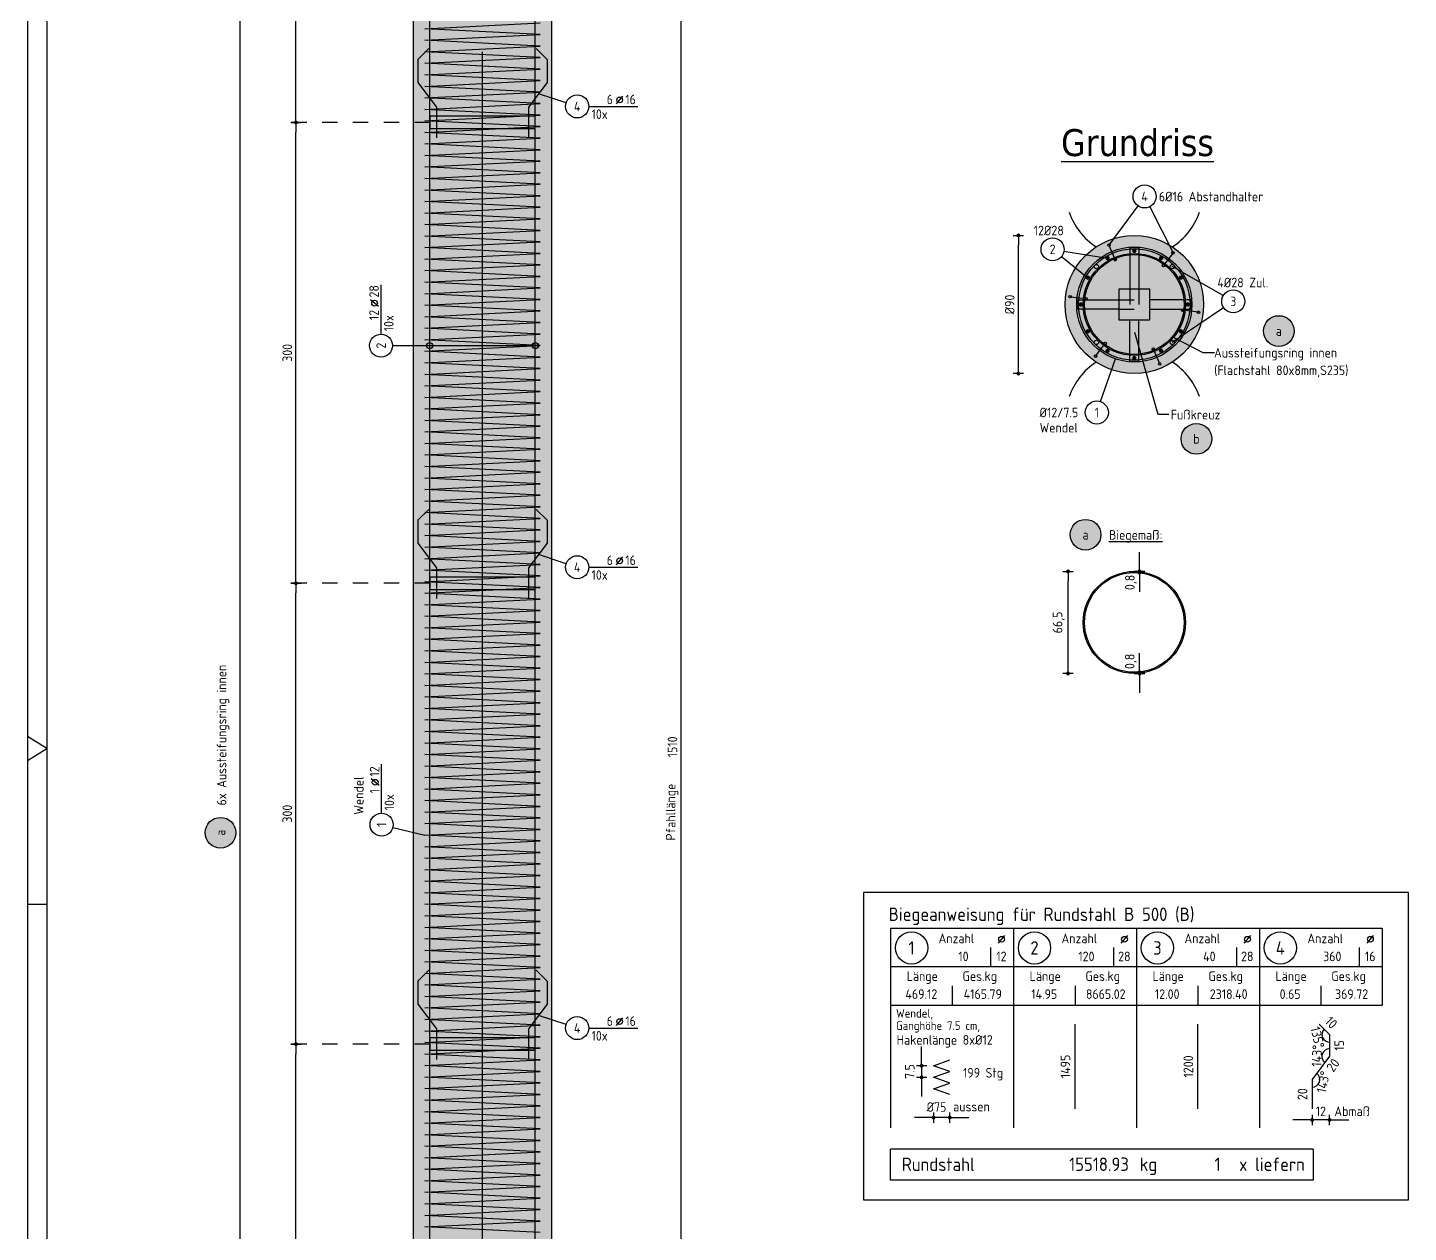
# Model space of a CAD drawing. Extents: x -21.8 to -1.8, y -3.4 to 17.6.
# Drawn here: x -21.82 to -12.84, y 3.97 to 11.82 of the extents above; entities that cross this region are included whole.
import ezdxf
from ezdxf.enums import TextEntityAlignment as Align

# ---------------------------------------------------------------- set-up
doc = ezdxf.new("R2010")
doc.units = 0
doc.header["$LTSCALE"] = 0.25
for name, pattern in [('AUSGEZOGEN', [1000.01, 1000, 0.01]), ('DASHDOT2', [0.5, 0.25, -0.125, 0, -0.125]), ('DOT', [0.175, 0.05, -0.125])]:
    doc.linetypes.add(name, pattern=pattern)
for name, color, linetype in [('1__LINE_ACI_7', 7, 'Continuous'), ('ACHSEN', 7, 'Continuous'), ('BET-SCHN', 6, 'Continuous'), ('BETON', 7, 'Continuous'), ('grau_hell', 7, 'Continuous'), ('grau_mittel', 7, 'Continuous'), ('HILFE', 7, 'Continuous'), ('MASSE', 7, 'Continuous'), ('POS', 7, 'Continuous'), ('RAHMEN', 7, 'Continuous'), ('RND', 7, 'Continuous'), ('RND_BILD', 7, 'Continuous'), ('STAHL', 7, 'Continuous'), ('TEXT', 7, 'Continuous')]:
    doc.layers.add(name, color=color, linetype=linetype)
doc.styles.add('helv', font='tahoma.ttf')
doc.styles.add('txt', font='isocp.shx')
doc.dimstyles.new('DOT_I', dxfattribs={"dimscale": 0.25, "dimtxt": 0.25, "dimasz": 0.25, "dimexe": 0.1, "dimexo": 0.3, "dimgap": 0.1, "dimtad": 1, "dimdec": 3, "dimzin": 3, "dimtxsty": 'txt', "dimblk": 'DOT', "dimblk1": 'DOT', "dimblk2": 'DOT', "dimsah": 1, "dimcen": 0.1, "dimse1": 1, "dimse2": 1, "dimazin": 0, "dimtfac": 1, "dimtdec": 4, "dimtix": 1, "dimtmove": 2, "dimatfit": 3, "dimfxl": 0, "dimtvp": 1, "dimtolj": 1, "dimtzin": 0, "dimarcsym": 0})

# ---------------------------------------------------------------- blocks, each defined once
blk = doc.blocks.new('DINA1')
at = {"layer": 'RAHMEN', "color": 5}
blk.add_line((2, 0.5), (83.6, 0.5), dxfattribs=at)
at = {"layer": 'RAHMEN', "color": 7, "linetype": 'Continuous'}
for p, q in [((42.05, 0.5), (41.74, 0)), ((42.36, 0), (42.05, 0.5))]:
    blk.add_line(p, q, dxfattribs=at)
at = {"layer": 'RAHMEN', "color": 7}
blk.add_line((46.1, 0), (46.1, 0.5), dxfattribs=at)
at = {"layer": 'RAHMEN'}
blk.add_line((0, 0), (84.1, 0), dxfattribs=at)
blk = doc.blocks.new('DOT')
at = {"layer": 'MASSE', "color": 7, "linetype": 'Continuous'}
for p, q in [((0, 0), (-1, 0)), ((0, 0.54), (0, -0.54))]:
    blk.add_line(p, q, dxfattribs=at)
at = {"layer": 'MASSE', "color": 7, "linetype": 'Continuous', "const_width": 0.2}
blk.add_lwpolyline([(-0.1, 0, 1), (0.1, 0, 1)], format="xyb", close=True, dxfattribs=at)
blk = doc.blocks.new('*D20')
at = {"layer": 'Defpoints', "color": 0, "linetype": 'AUSGEZOGEN', "transparency": 16777216}
for p in [(-17.5685, 14.6854), (-17.5685, 14.6854), (-17.5685, -0.4146)]:
    blk.add_point(p, dxfattribs=at)
at = {"layer": 'MASSE', "color": 0, "linetype": 'AUSGEZOGEN', "lineweight": -2, "transparency": 16777216}
blk.add_line((-17.5685, -0.3521), (-17.5685, 14.6229), dxfattribs=at)
at = {"layer": 'MASSE', "color": 0, "linetype": 'AUSGEZOGEN', "lineweight": -2, "transparency": 16777216, "xscale": 0.0625, "yscale": 0.0625, "zscale": 0.0625}
for p, rotation in [((-17.5685, 14.6854), 90), ((-17.5685, -0.4146), 270)]:
    blk.add_blockref('DOT', p, dxfattribs=dict(at, rotation=rotation))
at = {"layer": 'MASSE', "color": 0, "linetype": 'AUSGEZOGEN', "transparency": 16777216, "insert": (-17.6247, 7.1354), "char_height": 0.0625, "attachment_point": 5, "rotation": 90, "style": 'txt'}
blk.add_mtext('\\A1;1510', dxfattribs=at)
blk = doc.blocks.new('*D26')
at = {"layer": 'Defpoints', "color": 0, "linetype": 'AUSGEZOGEN', "transparency": 16777216}
for p in [(-20.0751, 5.2004), (-20.0751, 5.2004), (-20.0751, 2.2004)]:
    blk.add_point(p, dxfattribs=at)
at = {"layer": 'MASSE', "color": 0, "linetype": 'AUSGEZOGEN', "lineweight": -2, "transparency": 16777216}
blk.add_line((-20.0751, 2.2629), (-20.0751, 5.1379), dxfattribs=at)
at = {"layer": 'MASSE', "color": 0, "linetype": 'AUSGEZOGEN', "lineweight": -2, "transparency": 16777216, "xscale": 0.0625, "yscale": 0.0625, "zscale": 0.0625}
for p, rotation in [((-20.0751, 5.2004), 90), ((-20.0751, 2.2004), 270)]:
    blk.add_blockref('DOT', p, dxfattribs=dict(at, rotation=rotation))
at = {"layer": 'MASSE', "color": 0, "linetype": 'AUSGEZOGEN', "transparency": 16777216, "insert": (-20.1314, 3.7004), "char_height": 0.0625, "attachment_point": 5, "rotation": 90, "style": 'txt'}
blk.add_mtext('\\A1;300', dxfattribs=at)
blk = doc.blocks.new('*D27')
at = {"layer": 'Defpoints', "color": 0, "linetype": 'AUSGEZOGEN', "transparency": 16777216}
for p in [(-20.0751, 8.2004), (-20.0751, 8.2004), (-20.0751, 5.2004)]:
    blk.add_point(p, dxfattribs=at)
at = {"layer": 'MASSE', "color": 0, "linetype": 'AUSGEZOGEN', "lineweight": -2, "transparency": 16777216}
blk.add_line((-20.0751, 5.2629), (-20.0751, 8.1379), dxfattribs=at)
at = {"layer": 'MASSE', "color": 0, "linetype": 'AUSGEZOGEN', "lineweight": -2, "transparency": 16777216, "xscale": 0.0625, "yscale": 0.0625, "zscale": 0.0625}
for p, rotation in [((-20.0751, 8.2004), 90), ((-20.0751, 5.2004), 270)]:
    blk.add_blockref('DOT', p, dxfattribs=dict(at, rotation=rotation))
at = {"layer": 'MASSE', "color": 0, "linetype": 'AUSGEZOGEN', "transparency": 16777216, "insert": (-20.1314, 6.7004), "char_height": 0.0625, "attachment_point": 5, "rotation": 90, "style": 'txt'}
blk.add_mtext('\\A1;300', dxfattribs=at)
blk = doc.blocks.new('*D28')
at = {"layer": 'Defpoints', "color": 0, "linetype": 'AUSGEZOGEN', "transparency": 16777216}
for p in [(-20.0751, 11.2004), (-20.0751, 11.2004), (-20.0751, 8.2004)]:
    blk.add_point(p, dxfattribs=at)
at = {"layer": 'MASSE', "color": 0, "linetype": 'AUSGEZOGEN', "lineweight": -2, "transparency": 16777216}
blk.add_line((-20.0751, 8.2629), (-20.0751, 11.1379), dxfattribs=at)
at = {"layer": 'MASSE', "color": 0, "linetype": 'AUSGEZOGEN', "lineweight": -2, "transparency": 16777216, "xscale": 0.0625, "yscale": 0.0625, "zscale": 0.0625}
for p, rotation in [((-20.0751, 11.2004), 90), ((-20.0751, 8.2004), 270)]:
    blk.add_blockref('DOT', p, dxfattribs=dict(at, rotation=rotation))
at = {"layer": 'MASSE', "color": 0, "linetype": 'AUSGEZOGEN', "transparency": 16777216, "insert": (-20.1314, 9.7004), "char_height": 0.0625, "attachment_point": 5, "rotation": 90, "style": 'txt'}
blk.add_mtext('\\A1;300', dxfattribs=at)
blk = doc.blocks.new('*D29')
at = {"layer": 'Defpoints', "color": 0, "linetype": 'AUSGEZOGEN', "transparency": 16777216}
for p in [(-20.0751, 13.7004), (-20.0751, 13.7004), (-20.0751, 11.2004)]:
    blk.add_point(p, dxfattribs=at)
at = {"layer": 'MASSE', "color": 0, "linetype": 'AUSGEZOGEN', "lineweight": -2, "transparency": 16777216}
blk.add_line((-20.0751, 11.2629), (-20.0751, 13.6379), dxfattribs=at)
at = {"layer": 'MASSE', "color": 0, "linetype": 'AUSGEZOGEN', "lineweight": -2, "transparency": 16777216, "xscale": 0.0625, "yscale": 0.0625, "zscale": 0.0625}
for p, rotation in [((-20.0751, 13.7004), 90), ((-20.0751, 11.2004), 270)]:
    blk.add_blockref('DOT', p, dxfattribs=dict(at, rotation=rotation))
at = {"layer": 'MASSE', "color": 0, "linetype": 'AUSGEZOGEN', "transparency": 16777216, "insert": (-20.1314, 12.4504), "char_height": 0.0625, "attachment_point": 5, "rotation": 90, "style": 'txt'}
blk.add_mtext('\\A1;250', dxfattribs=at)
blk = doc.blocks.new('pos_ausz')
at = {"layer": 'grau_hell', "true_color": 0xfcfcfc}
blk.add_hatch(color=7, dxfattribs=at).paths.add_polyline_path([(-0.4, 0, 1), (0.4, 0, 1)])
at = {"layer": 'POS', "color": 1, "linetype": 'Continuous'}
blk.add_circle((0, 0), 0.4, dxfattribs=at)
at = {"layer": 'POS', "color": 7, "linetype": 'Continuous', "style": 'txt'}
blk.add_attdef('POSNAME', text='', height=0.25, dxfattribs=at).set_placement((0, 0), align=Align.MIDDLE)
blk.add_attdef('POSABM', (0.6, 0.05), '', height=0.25, dxfattribs=at)
blk = doc.blocks.new('*D33')
at = {"layer": 'Defpoints', "color": 0, "linetype": 'AUSGEZOGEN', "transparency": 16777216}
for p in [(-14.5852, 8.2777), (-14.5852, 8.2777), (-14.5852, 8.2697)]:
    blk.add_point(p, dxfattribs=at)
at = {"layer": 'MASSE', "color": 0, "linetype": 'AUSGEZOGEN', "lineweight": -2, "transparency": 16777216}
for p, q in [((-14.5852, 8.3402), (-14.5852, 8.4027)), ((-14.5852, 8.2697), (-14.5852, 8.2777)), ((-14.5852, 8.2072), (-14.5852, 8.1447))]:
    blk.add_line(p, q, dxfattribs=at)
at = {"layer": 'MASSE', "color": 0, "linetype": 'AUSGEZOGEN', "lineweight": -2, "transparency": 16777216, "xscale": 0.0625, "yscale": 0.0625, "zscale": 0.0625}
for p, rotation in [((-14.5852, 8.2777), 270), ((-14.5852, 8.2697), 90)]:
    blk.add_blockref('DOT', p, dxfattribs=dict(at, rotation=rotation))
at = {"layer": 'MASSE', "color": 0, "linetype": 'AUSGEZOGEN', "transparency": 16777216, "insert": (-14.6409, 8.2059), "char_height": 0.0625, "attachment_point": 5, "rotation": 90, "style": 'txt'}
blk.add_mtext('\\A1;0,8', dxfattribs=at)
blk = doc.blocks.new('*D34')
at = {"layer": 'Defpoints', "color": 0, "linetype": 'AUSGEZOGEN', "transparency": 16777216}
for p in [(-14.5852, 7.6207), (-14.5852, 7.6207), (-14.5852, 7.6127)]:
    blk.add_point(p, dxfattribs=at)
at = {"layer": 'MASSE', "color": 0, "linetype": 'AUSGEZOGEN', "lineweight": -2, "transparency": 16777216}
for p, q in [((-14.5852, 7.6832), (-14.5852, 7.7457)), ((-14.5852, 7.6127), (-14.5852, 7.6207)), ((-14.5852, 7.5502), (-14.5852, 7.4877))]:
    blk.add_line(p, q, dxfattribs=at)
at = {"layer": 'MASSE', "color": 0, "linetype": 'AUSGEZOGEN', "lineweight": -2, "transparency": 16777216, "xscale": 0.0625, "yscale": 0.0625, "zscale": 0.0625}
for p, rotation in [((-14.5852, 7.6207), 270), ((-14.5852, 7.6127), 90)]:
    blk.add_blockref('DOT', p, dxfattribs=dict(at, rotation=rotation))
at = {"layer": 'MASSE', "color": 0, "linetype": 'AUSGEZOGEN', "transparency": 16777216, "insert": (-14.6416, 7.6919), "char_height": 0.0625, "attachment_point": 5, "rotation": 90, "style": 'txt'}
blk.add_mtext('\\A1;0,8', dxfattribs=at)
blk = doc.blocks.new('*D35')
at = {"layer": 'Defpoints', "color": 0, "linetype": 'AUSGEZOGEN', "transparency": 16777216}
for p in [(-15.0505, 8.2777), (-15.0505, 8.2777), (-15.0505, 7.6127)]:
    blk.add_point(p, dxfattribs=at)
at = {"layer": 'MASSE', "color": 0, "linetype": 'AUSGEZOGEN', "lineweight": -2, "transparency": 16777216}
blk.add_line((-15.0505, 7.6752), (-15.0505, 8.2152), dxfattribs=at)
at = {"layer": 'MASSE', "color": 0, "linetype": 'AUSGEZOGEN', "lineweight": -2, "transparency": 16777216, "xscale": 0.0625, "yscale": 0.0625, "zscale": 0.0625}
for p, rotation in [((-15.0505, 8.2777), 90), ((-15.0505, 7.6127), 270)]:
    blk.add_blockref('DOT', p, dxfattribs=dict(at, rotation=rotation))
at = {"layer": 'MASSE', "color": 0, "linetype": 'AUSGEZOGEN', "transparency": 16777216, "insert": (-15.1114, 7.9452), "char_height": 0.0625, "attachment_point": 5, "rotation": 90, "style": 'txt'}
blk.add_mtext('\\A1;66,5', dxfattribs=at)
blk = doc.blocks.new('*D37')
at = {"layer": 'Defpoints', "color": 0, "linetype": 'AUSGEZOGEN', "transparency": 16777216}
for p in [(-15.3736, 10.4652), (-15.3736, 10.4652), (-15.3736, 9.5652)]:
    blk.add_point(p, dxfattribs=at)
at = {"layer": 'MASSE', "color": 0, "linetype": 'AUSGEZOGEN', "lineweight": -2, "transparency": 16777216}
blk.add_line((-15.3736, 9.6277), (-15.3736, 10.4027), dxfattribs=at)
at = {"layer": 'MASSE', "color": 0, "linetype": 'AUSGEZOGEN', "lineweight": -2, "transparency": 16777216, "xscale": 0.0625, "yscale": 0.0625, "zscale": 0.0625}
for p, rotation in [((-15.3736, 10.4652), 90), ((-15.3736, 9.5652), 270)]:
    blk.add_blockref('DOT', p, dxfattribs=dict(at, rotation=rotation))
at = {"layer": 'MASSE', "color": 0, "linetype": 'AUSGEZOGEN', "transparency": 16777216, "insert": (-15.4298, 10.0152), "char_height": 0.0625, "attachment_point": 5, "rotation": 90, "style": 'txt'}
blk.add_mtext('\\A1;%%C90', dxfattribs=at)
blk = doc.blocks.new('RND_HIN')
at = {"layer": 'RND', "color": 7, "linetype": 'Continuous'}
blk.add_circle((0, 0), 0.3, dxfattribs=at)
at = {"layer": 'RND', "color": 7, "linetype": 'Continuous', "style": 'txt'}
blk.add_attdef('POSI', text='', height=0.25, dxfattribs=at).set_placement((0, 0), align=Align.MIDDLE)
blk = doc.blocks.new('RND_LEI')
at = {"layer": 'RND', "color": 7, "linetype": 'Continuous'}
blk.add_line((1.022, 0.066), (1.19, 0.27), dxfattribs=at)
for centre, radius in [((0, 0), 0.3), ((1.106, 0.168), 0.075)]:
    blk.add_circle(centre, radius, dxfattribs=at)
at = {"layer": 'RND', "color": 7, "linetype": 'Continuous', "style": 'txt'}
blk.add_attdef('POSL', text='', height=0.25, dxfattribs=at).set_placement((0, 0), align=Align.MIDDLE)
blk.add_attdef('ANZ', text='', height=0.25, dxfattribs=at).set_placement((0.931, 0.057), align=Align.RIGHT)
for tag, p in [('DUM', (1.253, 0.057)), ('ABSTD', (1.674, 0.057)), ('POSTXT', (0.374, -0.327))]:
    blk.add_attdef(tag, p, '', height=0.25, dxfattribs=at)
blk = doc.blocks.new('*D45')
at = {"layer": 'Defpoints', "color": 0, "linetype": 'AUSGEZOGEN', "transparency": 16777216}
for p in [(-15.9252, 4.7219), (-15.9252, 4.7219), (-15.8202, 4.7219)]:
    blk.add_point(p, dxfattribs=at)
at = {"layer": 'MASSE', "color": 0, "linetype": 'AUSGEZOGEN', "lineweight": -2, "transparency": 16777216}
for p, q in [((-15.9877, 4.7219), (-16.0502, 4.7219)), ((-15.8202, 4.7219), (-15.9252, 4.7219)), ((-15.7577, 4.7219), (-15.6952, 4.7219))]:
    blk.add_line(p, q, dxfattribs=at)
at = {"layer": 'MASSE', "color": 0, "linetype": 'AUSGEZOGEN', "lineweight": -2, "transparency": 16777216, "xscale": 0.0625, "yscale": 0.0625, "zscale": 0.0625}
blk.add_blockref('DOT', (-15.9252, 4.7219), dxfattribs=at)
at = {"layer": 'MASSE', "color": 0, "linetype": 'AUSGEZOGEN', "lineweight": -2, "transparency": 16777216, "xscale": 0.0625, "yscale": 0.0625, "zscale": 0.0625, "rotation": 180}
blk.add_blockref('DOT', (-15.8202, 4.7219), dxfattribs=at)
at = {"layer": 'MASSE', "color": 0, "linetype": 'AUSGEZOGEN', "transparency": 16777216, "insert": (-15.9066, 4.7906), "char_height": 0.0625, "attachment_point": 5, "style": 'txt'}
blk.add_mtext('\\A1;%%C75', dxfattribs=at)
blk = doc.blocks.new('*D46')
at = {"layer": 'Defpoints', "color": 0, "linetype": 'AUSGEZOGEN', "transparency": 16777216}
for p in [(-16.0034, 5.0593), (-16.0034, 4.9843), (-16.0034, 4.9843)]:
    blk.add_point(p, dxfattribs=at)
at = {"layer": 'MASSE', "color": 0, "linetype": 'AUSGEZOGEN', "lineweight": -2, "transparency": 16777216}
for p, q in [((-16.0034, 5.1218), (-16.0034, 5.1843)), ((-16.0034, 5.0593), (-16.0034, 4.9843)), ((-16.0034, 4.9218), (-16.0034, 4.8593))]:
    blk.add_line(p, q, dxfattribs=at)
at = {"layer": 'MASSE', "color": 0, "linetype": 'AUSGEZOGEN', "lineweight": -2, "transparency": 16777216, "xscale": 0.0625, "yscale": 0.0625, "zscale": 0.0625}
for p, rotation in [((-16.0034, 5.0593), 270), ((-16.0034, 4.9843), 90)]:
    blk.add_blockref('DOT', p, dxfattribs=dict(at, rotation=rotation))
at = {"layer": 'MASSE', "color": 0, "linetype": 'AUSGEZOGEN', "transparency": 16777216, "insert": (-16.0806, 5.0218), "char_height": 0.0625, "attachment_point": 5, "rotation": 90, "style": 'txt'}
blk.add_mtext('\\A1;7.5', dxfattribs=at)
blk = doc.blocks.new('*D47')
at = {"layer": 'Defpoints', "color": 0, "linetype": 'AUSGEZOGEN', "transparency": 16777216}
for p in [(-13.3835, 5.2274), (-13.3816, 5.2962), (-13.3481, 5.2627), (-13.3481, 5.1917)]:
    blk.add_point(p, dxfattribs=at)
at = {"layer": 'RND_BILD', "color": 0, "linetype": 'AUSGEZOGEN', "lineweight": -2, "transparency": 16777216}
blk.add_arc((-13.3481, 5.2627), 0.05, 135, 270, dxfattribs=at)
at = {"layer": 'RND_BILD', "color": 0, "linetype": 'AUSGEZOGEN', "transparency": 16777216, "insert": (-13.4268, 5.2439), "char_height": 0.0625, "attachment_point": 5, "rotation": 283.4686, "style": 'txt'}
blk.add_mtext('\\A1;135°', dxfattribs=at)
blk = doc.blocks.new('*D48')
at = {"layer": 'Defpoints', "color": 0, "linetype": 'AUSGEZOGEN', "transparency": 16777216}
for p in [(-13.3851, 5.1543), (-13.3481, 5.1917), (-13.405, 5.0449), (-13.3481, 5.1207)]:
    blk.add_point(p, dxfattribs=at)
at = {"layer": 'RND_BILD', "color": 0, "linetype": 'AUSGEZOGEN', "lineweight": -2, "transparency": 16777216}
blk.add_arc((-13.3481, 5.1207), 0.05, 90, 233.1301, dxfattribs=at)
at = {"layer": 'RND_BILD', "color": 0, "linetype": 'AUSGEZOGEN', "transparency": 16777216, "insert": (-13.431, 5.1241), "char_height": 0.0625, "attachment_point": 5, "rotation": 87.60721, "style": 'txt'}
blk.add_mtext('\\A1;143°', dxfattribs=at)
blk = doc.blocks.new('*D49')
at = {"layer": 'Defpoints', "color": 0, "linetype": 'AUSGEZOGEN', "transparency": 16777216}
for p in [(-13.405, 5.0449), (-13.4618, 4.9691), (-13.4618, 4.8744), (-13.4248, 4.9355)]:
    blk.add_point(p, dxfattribs=at)
at = {"layer": 'RND_BILD', "color": 0, "linetype": 'AUSGEZOGEN', "lineweight": -2, "transparency": 16777216}
blk.add_arc((-13.4618, 4.9691), 0.05, 270, 53.1301, dxfattribs=at)
at = {"layer": 'RND_BILD', "color": 0, "linetype": 'AUSGEZOGEN', "transparency": 16777216, "insert": (-13.3897, 4.9543), "char_height": 0.0625, "attachment_point": 5, "rotation": 78.39809, "style": 'txt'}
blk.add_mtext('\\A1;143°', dxfattribs=at)
blk = doc.blocks.new('*D50')
at = {"layer": 'Defpoints', "color": 0, "linetype": 'AUSGEZOGEN', "transparency": 16777216}
for p in [(-13.4618, 4.7066), (-13.4618, 4.7066), (-13.3481, 4.7066)]:
    blk.add_point(p, dxfattribs=at)
at = {"layer": 'MASSE', "color": 0, "linetype": 'AUSGEZOGEN', "lineweight": -2, "transparency": 16777216}
for p, q in [((-13.5243, 4.7066), (-13.5868, 4.7066)), ((-13.3481, 4.7066), (-13.4618, 4.7066)), ((-13.2856, 4.7066), (-13.2231, 4.7066))]:
    blk.add_line(p, q, dxfattribs=at)
at = {"layer": 'MASSE', "color": 0, "linetype": 'AUSGEZOGEN', "lineweight": -2, "transparency": 16777216, "xscale": 0.0625, "yscale": 0.0625, "zscale": 0.0625}
blk.add_blockref('DOT', (-13.4618, 4.7066), dxfattribs=at)
at = {"layer": 'MASSE', "color": 0, "linetype": 'AUSGEZOGEN', "lineweight": -2, "transparency": 16777216, "xscale": 0.0625, "yscale": 0.0625, "zscale": 0.0625, "rotation": 180}
blk.add_blockref('DOT', (-13.3481, 4.7066), dxfattribs=at)
at = {"layer": 'MASSE', "color": 0, "linetype": 'AUSGEZOGEN', "transparency": 16777216, "insert": (-13.405, 4.7629), "char_height": 0.0625, "attachment_point": 5, "style": 'txt'}
blk.add_mtext('\\A1;12', dxfattribs=at)
blk = doc.blocks.new('RND_LIS2')
at = {"layer": 'RND', "color": 3, "linetype": 'Continuous'}
for p, q in [((0, 0), (0, -5.2)), ((0, 0), (3.2, 0)), ((3.2, 0), (3.2, -2)), ((2.6, -0.503), (2.6, -1)), ((0, -1), (3.2, -1)), ((1.6, -1.503), (1.6, -2)), ((0, -2), (3.2, -2))]:
    blk.add_line(p, q, dxfattribs=at)
at = {"layer": 'RND', "color": 7, "linetype": 'Continuous'}
blk.add_line((2.805, -0.39), (2.973, -0.186), dxfattribs=at)
at = {"layer": 'RND', "color": 1, "linetype": 'Continuous'}
blk.add_circle((0.545, -0.513), 0.42, dxfattribs=at)
at = {"layer": 'RND', "color": 7, "linetype": 'Continuous'}
blk.add_circle((2.889, -0.288), 0.075, dxfattribs=at)
at = {"layer": 'RND', "color": 7, "linetype": 'Continuous', "style": 'txt'}
for s, p in [('Anzahl', (1.249, -0.391)), ('Länge', (0.42, -1.373)), ('Ges.kg', (1.872, -1.373))]:
    blk.add_text(s, height=0.25, dxfattribs=at).set_placement(p)
at = {"layer": 'RND', "color": 1, "linetype": 'Continuous', "style": 'txt'}
blk.add_attdef('POS1', text='', height=0.35, dxfattribs=at).set_placement((0.545, -0.513), align=Align.MIDDLE)
at = {"layer": 'RND', "color": 7, "linetype": 'Continuous', "style": 'txt'}
for tag, p in [('STK1', (1.897, -0.859)), ('DS1', (2.885, -0.859)), ('LANG1', (0.8, -1.841)), ('GEW', (2.4, -1.841))]:
    blk.add_attdef(tag, text='', height=0.25, dxfattribs=at).set_placement(p, align=Align.CENTER)
blk = doc.blocks.new('RND_SUM')
at = {"layer": 'RND', "color": 5, "linetype": 'Continuous'}
for p, q in [((0, 0), (0, 0.8)), ((11, 0.8), (0, 0.8)), ((11, 0.8), (11, 0)), ((11, 0), (0, 0))]:
    blk.add_line(p, q, dxfattribs=at)
at = {"layer": 'RND', "color": 1, "linetype": 'Continuous', "style": 'txt'}
for s, p in [('Rundstahl', (0.292, 0.235)), ('kg', (6.483, 0.235))]:
    blk.add_text(s, height=0.35, dxfattribs=at).set_placement(p)
blk.add_text('x liefern', height=0.35, dxfattribs=at).set_placement((10.784, 0.235), align=Align.RIGHT)
for tag, p in [('RND-S', (6.203, 0.235)), ('RND-Z', (8.59, 0.235))]:
    blk.add_attdef(tag, text='', height=0.35, dxfattribs=at).set_placement(p, align=Align.RIGHT)

msp = doc.modelspace()

# ---------------------------------------------------------------- hatches: boundary and pattern name
at = {"layer": 'grau_mittel'}
for points in [[(-18.4109, 14.6854), (-19.3109, 14.6854), (-19.3109, -0.4146), (-18.4109, -0.4146)], [(-15.069, 10.0152, 1), (-14.169, 10.0152, 1)]]:
    msp.add_hatch(color=61, dxfattribs=at).paths.add_polyline_path(points)

# ---------------------------------------------------------------- linework, layer by layer
at = {"layer": '1__LINE_ACI_7'}
msp.add_lwpolyline([(-14.719, 9.9152), (-14.519, 9.9152), (-14.519, 10.1152), (-14.719, 10.1152)], close=True, dxfattribs=at)
at = {"layer": 'ACHSEN', "color": 102, "linetype": 'DASHDOT2'}
for p, q in [((-19.2039, 11.2004), (-20.0751, 11.2004)), ((-19.2039, 8.2004), (-20.0751, 8.2004)), ((-19.2039, 5.2004), (-20.0751, 5.2004))]:
    msp.add_line(p, q, dxfattribs=at)
at = {"layer": 'BET-SCHN'}
for centre, start, end in [((-14.619, 10.7652), 199.47122, 236.44269), ((-14.619, 10.7652), 303.55731, 340.52878), ((-14.619, 9.2652), 123.55731, 160.52878), ((-14.619, 9.2652), 19.47122, 56.44269)]:
    msp.add_arc(centre, 0.45, start, end, dxfattribs=at)
at = {"layer": 'BETON', "color": 6, "linetype": 'AUSGEZOGEN'}
for p, q in [((-19.3109, -0.4146), (-19.3109, 14.6854)), ((-18.4109, 14.6854), (-18.4109, -0.4146))]:
    msp.add_line(p, q, dxfattribs=at)
msp.add_circle((-14.619, 10.0152), 0.45, dxfattribs=at)
at = {"layer": 'HILFE', "color": 102, "linetype": 'AUSGEZOGEN'}
for p, q in [((-14.649, 10.3852), (-14.589, 10.3852)), ((-14.989, 10.0452), (-14.989, 9.9852)), ((-14.249, 10.0452), (-14.249, 9.9852)), ((-14.4642, 9.3), (-14.6156, 9.8332)), ((-14.649, 9.6452), (-14.589, 9.6452)), ((-14.0977, 9.7009), (-14.1705, 9.7009)), ((-14.3947, 9.3), (-14.4642, 9.3))]:
    msp.add_line(p, q, dxfattribs=at)
at = {"layer": 'POS', "color": 1, "linetype": 'AUSGEZOGEN'}
for centre in [(-13.6785, 9.8423), (-14.2149, 9.1405), (-14.9365, 8.5163), (-20.5659, 6.5762)]:
    msp.add_circle(centre, 0.1, dxfattribs=at)
at = {"layer": 'RND', "color": 102, "linetype": 'AUSGEZOGEN'}
for p, q in [((-18.3163, 11.3271), (-18.4961, 11.3867)), ((-14.5963, 10.6582), (-14.7842, 10.4019)), ((-14.5182, 10.6517), (-14.3667, 10.3516)), ((-15.0769, 10.3624), (-14.7935, 10.3175)), ((-14.7842, 10.4019), (-14.7433, 10.3063)), ((-14.3667, 10.3516), (-14.4291, 10.2684)), ((-15.0925, 10.3272), (-14.9212, 10.1897)), ((-14.0405, 10.0727), (-14.3722, 10.262)), ((-15.0365, 10.0655), (-14.9332, 10.0531)), ((-14.0376, 9.9936), (-14.3722, 9.7684)), ((-14.2015, 9.9649), (-14.3048, 9.9774)), ((-14.1705, 9.7009), (-14.3692, 9.8017)), ((-19.4462, 9.7473), (-18.5179, 9.7473)), ((-14.8713, 9.6788), (-14.8089, 9.762)), ((-14.4538, 9.6285), (-14.4947, 9.7242)), ((-14.8385, 9.3828), (-14.7419, 9.661)), ((-18.3163, 8.3271), (-18.4961, 8.3867)), ((-19.4447, 6.611), (-19.2359, 6.5604)), ((-18.3163, 5.3271), (-18.4961, 5.3867))]:
    msp.add_line(p, q, dxfattribs=at)
at = {"layer": 'RND', "color": 7, "linetype": 'AUSGEZOGEN'}
for p, q in [((-18.1697, 11.3046), (-17.8497, 11.3046)), ((-19.5212, 9.8223), (-19.5212, 10.1423)), ((-18.1697, 8.3046), (-17.8497, 8.3046)), ((-19.5176, 6.7036), (-19.5176, 7.0236)), ((-18.1697, 5.3046), (-17.8497, 5.3046))]:
    msp.add_line(p, q, dxfattribs=at)
at = {"layer": 'RND', "color": 1, "linetype": 'AUSGEZOGEN'}
for p, q in [((-15.9252, 5.0593), (-15.8202, 5.0968)), ((-15.8202, 5.0218), (-15.9252, 5.0593)), ((-15.9252, 4.9843), (-15.8202, 5.0218)), ((-15.8202, 4.9468), (-15.9252, 4.9843)), ((-15.9252, 4.9093), (-15.8202, 4.9468)), ((-15.8202, 4.8718), (-15.9252, 4.9093))]:
    msp.add_line(p, q, dxfattribs=at)
at = {"layer": 'RND', "color": 102, "linetype": 'AUSGEZOGEN'}
msp.add_lwpolyline([(-20.439, -0.4146), (-20.439, 14.6854)], dxfattribs=at)
at = {"layer": 'RND', "color": 1, "linetype": 'AUSGEZOGEN'}
for points in [[(-19.2039, -0.3396), (-19.2039, 14.6104)], [(-18.5179, -0.3396), (-18.5179, 14.6104)], [(-18.4859, 3.9729), (-19.2359, 4.0104), (-18.4859, 4.0479), (-19.2359, 4.0854), (-18.4859, 4.1229), (-19.2359, 4.1604), (-18.4859, 4.1979), (-19.2359, 4.2354), (-18.4859, 4.2729), (-19.2359, 4.3104), (-18.4859, 4.3479), (-19.2359, 4.3854), (-18.4859, 4.4229), (-19.2359, 4.4604), (-18.4859, 4.4979), (-19.2359, 4.5354), (-18.4859, 4.5729), (-19.2359, 4.6104), (-18.4859, 4.6479), (-19.2359, 4.6854), (-18.4859, 4.7229), (-19.2359, 4.7604), (-18.4859, 4.7979), (-19.2359, 4.8354), (-18.4859, 4.8729), (-19.2359, 4.9104), (-18.4859, 4.9479), (-19.2359, 4.9854), (-18.4859, 5.0229), (-19.2359, 5.0604), (-18.4859, 5.0979), (-19.2359, 5.1354), (-18.4859, 5.1729), (-19.2359, 5.2104), (-18.4859, 5.2479), (-19.2359, 5.2854), (-18.4859, 5.3229), (-19.2359, 5.3604), (-18.4859, 5.3979), (-19.2359, 5.4354), (-18.4859, 5.4729), (-19.2359, 5.5104), (-18.4859, 5.5479), (-19.2359, 5.5854), (-18.4859, 5.6229), (-19.2359, 5.6604), (-18.4859, 5.6979), (-19.2359, 5.7354), (-18.4859, 5.7729), (-19.2359, 5.8104), (-18.4859, 5.8479), (-19.2359, 5.8854), (-18.4859, 5.9229), (-19.2359, 5.9604), (-18.4859, 5.9979), (-19.2359, 6.0354), (-18.4859, 6.0729), (-19.2359, 6.1104), (-18.4859, 6.1479), (-19.2359, 6.1854), (-18.4859, 6.2229), (-19.2359, 6.2604), (-18.4859, 6.2979), (-19.2359, 6.3354), (-18.4859, 6.3729), (-19.2359, 6.4104), (-18.4859, 6.4479), (-19.2359, 6.4854), (-18.4859, 6.5229), (-19.2359, 6.5604), (-18.4859, 6.5979), (-19.2359, 6.6354), (-18.4859, 6.6729), (-19.2359, 6.7104), (-18.4859, 6.7479), (-19.2359, 6.7854), (-18.4859, 6.8229), (-19.2359, 6.8604), (-18.4859, 6.8979), (-19.2359, 6.9354), (-18.4859, 6.9729), (-19.2359, 7.0104), (-18.4859, 7.0479), (-19.2359, 7.0854), (-18.4859, 7.1229), (-19.2359, 7.1604), (-18.4859, 7.1979), (-19.2359, 7.2354), (-18.4859, 7.2729), (-19.2359, 7.3104), (-18.4859, 7.3479), (-19.2359, 7.3854), (-18.4859, 7.4229), (-19.2359, 7.4604), (-18.4859, 7.4979), (-19.2359, 7.5354), (-18.4859, 7.5729), (-19.2359, 7.6104), (-18.4859, 7.6479), (-19.2359, 7.6854), (-18.4859, 7.7229), (-19.2359, 7.7604), (-18.4859, 7.7979), (-19.2359, 7.8354), (-18.4859, 7.8729), (-19.2359, 7.9104), (-18.4859, 7.9479), (-19.2359, 7.9854), (-18.4859, 8.0229), (-19.2359, 8.0604), (-18.4859, 8.0979), (-19.2359, 8.1354), (-18.4859, 8.1729), (-19.2359, 8.2104), (-18.4859, 8.2479), (-19.2359, 8.2854), (-18.4859, 8.3229), (-19.2359, 8.3604), (-18.4859, 8.3979), (-19.2359, 8.4354), (-18.4859, 8.4729), (-19.2359, 8.5104), (-18.4859, 8.5479), (-19.2359, 8.5854), (-18.4859, 8.6229), (-19.2359, 8.6604), (-18.4859, 8.6979), (-19.2359, 8.7354), (-18.4859, 8.7729), (-19.2359, 8.8104), (-18.4859, 8.8479), (-19.2359, 8.8854), (-18.4859, 8.9229), (-19.2359, 8.9604), (-18.4859, 8.9979), (-19.2359, 9.0354), (-18.4859, 9.0729), (-19.2359, 9.1104), (-18.4859, 9.1479), (-19.2359, 9.1854), (-18.4859, 9.2229), (-19.2359, 9.2604), (-18.4859, 9.2979), (-19.2359, 9.3354), (-18.4859, 9.3729), (-19.2359, 9.4104), (-18.4859, 9.4479), (-19.2359, 9.4854), (-18.4859, 9.5229), (-19.2359, 9.5604), (-18.4859, 9.5979), (-19.2359, 9.6354), (-18.4859, 9.6729), (-19.2359, 9.7104), (-18.4859, 9.7479), (-19.2359, 9.7854), (-18.4859, 9.8229), (-19.2359, 9.8604), (-18.4859, 9.8979), (-19.2359, 9.9354), (-18.4859, 9.9729), (-19.2359, 10.0104), (-18.4859, 10.0479), (-19.2359, 10.0854), (-18.4859, 10.1229), (-19.2359, 10.1604), (-18.4859, 10.1979), (-19.2359, 10.2354), (-18.4859, 10.2729), (-19.2359, 10.3104), (-18.4859, 10.3479), (-19.2359, 10.3854), (-18.4859, 10.4229), (-19.2359, 10.4604), (-18.4859, 10.4979), (-19.2359, 10.5354), (-18.4859, 10.5729), (-19.2359, 10.6104), (-18.4859, 10.6479), (-19.2359, 10.6854), (-18.4859, 10.7229), (-19.2359, 10.7604), (-18.4859, 10.7979), (-19.2359, 10.8354), (-18.4859, 10.8729), (-19.2359, 10.9104), (-18.4859, 10.9479), (-19.2359, 10.9854), (-18.4859, 11.0229), (-19.2359, 11.0604), (-18.4859, 11.0979), (-19.2359, 11.1354), (-18.4859, 11.1729), (-19.2359, 11.2104), (-18.4859, 11.2479), (-19.2359, 11.2854), (-18.4859, 11.3229), (-19.2359, 11.3604), (-18.4859, 11.3979), (-19.2359, 11.4354), (-18.4859, 11.4729), (-19.2359, 11.5104), (-18.4859, 11.5479), (-19.2359, 11.5854), (-18.4859, 11.6229), (-19.2359, 11.6604), (-18.4859, 11.6979), (-19.2359, 11.7354), (-18.4859, 11.7729), (-19.2359, 11.8104), (-18.4859, 11.8479)], [(-19.2102, 11.6811), (-19.2809, 11.6104), (-19.2809, 11.4604), (-19.1609, 11.3004), (-19.1609, 11.1004)], [(-18.8609, -0.3396), (-18.8609, 11.6604)], [(-18.5116, 11.6811), (-18.4409, 11.6104), (-18.4409, 11.4604), (-18.5609, 11.3004), (-18.5609, 11.1004)], [(-19.2102, 8.6811), (-19.2809, 8.6104), (-19.2809, 8.4604), (-19.1609, 8.3004), (-19.1609, 8.1004)], [(-18.5116, 8.6811), (-18.4409, 8.6104), (-18.4409, 8.4604), (-18.5609, 8.3004), (-18.5609, 8.1004)], [(-19.2102, 5.6811), (-19.2809, 5.6104), (-19.2809, 5.4604), (-19.1609, 5.3004), (-19.1609, 5.1004)], [(-18.5116, 5.6811), (-18.4409, 5.6104), (-18.4409, 5.4604), (-18.5609, 5.3004), (-18.5609, 5.1004)]]:
    msp.add_lwpolyline(points, dxfattribs=at)
at = {"layer": 'RND', "color": 7, "linetype": 'AUSGEZOGEN', "const_width": 0.014}
for points in [[(-14.626, 10.3642, 1), (-14.612, 10.3642, 1)], [(-14.8005, 10.3175, 1), (-14.7865, 10.3175, 1)], [(-14.4515, 10.3175, 1), (-14.4375, 10.3175, 1)], [(-14.9282, 10.1897, 1), (-14.9142, 10.1897, 1)], [(-14.3238, 10.1897, 1), (-14.3098, 10.1897, 1)], [(-14.975, 10.0152, 1), (-14.961, 10.0152, 1)], [(-14.277, 10.0152, 1), (-14.263, 10.0152, 1)], [(-14.9282, 9.8407, 1), (-14.9142, 9.8407, 1)], [(-14.3238, 9.8407, 1), (-14.3098, 9.8407, 1)], [(-14.8005, 9.713, 1), (-14.7865, 9.713, 1)], [(-14.4515, 9.713, 1), (-14.4375, 9.713, 1)], [(-14.626, 9.6662, 1), (-14.612, 9.6662, 1)]]:
    msp.add_lwpolyline(points, format="xyb", close=True, dxfattribs=at)
at = {"layer": 'RND', "color": 1, "linetype": 'AUSGEZOGEN'}
for radius in [0.375, 0.363]:
    msp.add_circle((-14.619, 10.0152), radius, dxfattribs=at)
at = {"layer": 'RND', "color": 102, "linetype": 'AUSGEZOGEN'}
for centre in [(-14.7842, 10.4019), (-14.3667, 10.3516), (-14.7433, 10.3063), (-14.4291, 10.2684), (-15.0365, 10.0655), (-14.9332, 10.0531), (-14.3048, 9.9774), (-14.2015, 9.9649), (-14.8089, 9.762), (-14.4947, 9.7242), (-14.8713, 9.6788), (-14.4538, 9.6285)]:
    msp.add_circle(centre, 0.008, dxfattribs=at)
at = {"layer": 'RND', "color": 7, "linetype": 'AUSGEZOGEN'}
for centre, radius in [((-14.8658, 10.262), 0.014), ((-14.3722, 10.262), 0.014), ((-19.2039, 9.7473), 0.02), ((-18.5179, 9.7473), 0.02), ((-14.8658, 9.7684), 0.014), ((-14.3722, 9.7684), 0.014)]:
    msp.add_circle(centre, radius, dxfattribs=at)
at = {"layer": 'RND_BILD', "color": 1, "linetype": 'AUSGEZOGEN'}
for points in [[(-15.005, 4.7797), (-15.005, 5.3297)], [(-14.205, 4.7797), (-14.205, 5.3297)], [(-13.4151, 5.3297), (-13.3481, 5.2627), (-13.3481, 5.1207), (-13.4618, 4.9691), (-13.4618, 4.7797)]]:
    msp.add_lwpolyline(points, dxfattribs=at)
at = {"layer": 'STAHL', "color": 102, "linetype": 'AUSGEZOGEN'}
for p, q in [((-14.649, 10.3852), (-14.649, 10.1152)), ((-14.589, 10.3852), (-14.589, 10.1152)), ((-14.989, 10.0452), (-14.719, 10.0452)), ((-14.719, 9.9852), (-14.989, 9.9852)), ((-14.249, 10.0452), (-14.519, 10.0452)), ((-14.519, 9.9852), (-14.249, 9.9852)), ((-14.649, 9.6452), (-14.649, 9.9152)), ((-14.589, 9.6452), (-14.589, 9.9152))]:
    msp.add_line(p, q, dxfattribs=at)
at = {"layer": 'STAHL', "color": 102, "linetype": 'DOT', "ltscale": 0.7}
for p, q in [((-14.649, 10.1152), (-14.649, 9.9152)), ((-14.589, 10.1152), (-14.589, 9.9152)), ((-14.719, 10.0452), (-14.519, 10.0452)), ((-14.719, 9.9852), (-14.519, 9.9852))]:
    msp.add_line(p, q, dxfattribs=at)
at = {"layer": 'STAHL', "color": 102, "linetype": 'AUSGEZOGEN'}
for points in [[(-19.2039, 11.1604), (-18.5179, 11.1604), (-18.5179, 11.2404), (-19.2039, 11.2404)], [(-19.2039, 8.1604), (-18.5179, 8.1604), (-18.5179, 8.2404), (-19.2039, 8.2404)], [(-19.2039, 5.1604), (-18.5179, 5.1604), (-18.5179, 5.2404), (-19.2039, 5.2404)]]:
    msp.add_lwpolyline(points, close=True, dxfattribs=at)
for centre, radius in [((-14.619, 10.0152), 0.3325), ((-14.619, 10.0152), 0.3245), ((-14.619, 7.9452), 0.3325), ((-14.619, 7.9452), 0.3245)]:
    msp.add_circle(centre, radius, dxfattribs=at)
at = {"layer": 'TEXT', "color": 1, "linetype": 'AUSGEZOGEN'}
msp.add_lwpolyline([(-16.3815, 4.1874), (-12.8354, 4.1874), (-12.8354, 6.1866), (-16.3815, 6.1866)], close=True, dxfattribs=at)

# ---------------------------------------------------------------- block references
at = {"layer": 'POS', "color": 7, "linetype": 'AUSGEZOGEN', "xscale": 0.25, "yscale": 0.25, "zscale": 0.25}
for p, values in [((-13.6785, 9.8423), {'POSNAME': 'a'}), ((-14.2149, 9.1405), {'POSNAME': 'b'}), ((-14.9365, 8.5163), {'POSNAME': 'a'})]:
    msp.add_blockref('pos_ausz', p, dxfattribs=at).add_auto_attribs(values)
at = {"layer": 'POS', "color": 7, "linetype": 'AUSGEZOGEN', "xscale": 0.25, "yscale": 0.25, "zscale": 0.25, "rotation": 90}
msp.add_blockref('pos_ausz', (-20.5659, 6.5762), dxfattribs=at).add_auto_attribs({'POSNAME': 'a'})
at = {"layer": 'RAHMEN', "xscale": 0.25, "yscale": 0.25, "zscale": 0.25, "rotation": 270}
msp.add_blockref('DINA1', (-21.8212, 17.637), dxfattribs=at)
at = {"layer": 'RND', "color": 7, "linetype": 'AUSGEZOGEN', "xscale": 0.25, "yscale": 0.25, "zscale": 0.25}
for name, p, values in [('RND_LEI', (-18.2447, 11.3046), {'POSL': '4', 'DUM': '16', 'ANZ': '6', 'POSTXT': '10x'}), ('RND_HIN', (-14.552, 10.7186), {'POSI': '4'}), ('RND_HIN', (-15.151, 10.3741), {'POSI': '2'}), ('RND_HIN', (-13.9753, 10.0355), {'POSI': '3'}), ('RND_HIN', (-14.8631, 9.312), {'POSI': '1'}), ('RND_LEI', (-18.2447, 8.3046), {'POSL': '4', 'DUM': '16', 'ANZ': '6', 'POSTXT': '10x'}), ('RND_LEI', (-18.2447, 5.3046), {'POSL': '4', 'DUM': '16', 'ANZ': '6', 'POSTXT': '10x'})]:
    msp.add_blockref(name, p, dxfattribs=at).add_auto_attribs(values)
at = {"layer": 'RND', "color": 7, "linetype": 'AUSGEZOGEN', "xscale": 0.25, "yscale": 0.25, "zscale": 0.25, "rotation": 90}
for p, values in [((-19.5212, 9.7473), {'POSL': '2', 'DUM': '28', 'ANZ': '12', 'POSTXT': '10x'}), ((-19.5176, 6.6286), {'POSL': '1', 'DUM': '12', 'ANZ': '1', 'POSTXT': '10x'})]:
    msp.add_blockref('RND_LEI', p, dxfattribs=at).add_auto_attribs(values)
at = {"layer": 'RND_BILD', "color": 6, "linetype": 'AUSGEZOGEN', "xscale": 0.25, "yscale": 0.25, "zscale": 0.25}
msp.add_blockref('RND_LIS2', (-16.205, 5.9547), dxfattribs=at).add_auto_attribs({'POS1': '1', 'STK1': '10', 'DS1': '12', 'LANG1': '469.12', 'GEW': '4165.79'})
at = {"layer": 'RND_BILD', "color": 7, "linetype": 'AUSGEZOGEN', "xscale": 0.25, "yscale": 0.25, "zscale": 0.25}
for name, p, values in [('RND_LIS2', (-15.405, 5.9547), {'POS1': '2', 'STK1': '120', 'DS1': '28', 'LANG1': '14.95', 'GEW': '8665.02'}), ('RND_LIS2', (-14.605, 5.9547), {'POS1': '3', 'STK1': '40', 'DS1': '28', 'LANG1': '12.00', 'GEW': '2318.40'}), ('RND_LIS2', (-13.805, 5.9547), {'POS1': '4', 'STK1': '360', 'DS1': '16', 'LANG1': '0.65', 'GEW': '369.72'}), ('RND_SUM', (-16.205, 4.3155), {'RND-S': '15518.93', 'RND-Z': '1'})]:
    msp.add_blockref(name, p, dxfattribs=at).add_auto_attribs(values)

# ---------------------------------------------------------------- texts
at = {"layer": 'RND', "color": 7, "linetype": 'AUSGEZOGEN', "style": 'txt'}
for s, p in [('Wendel, ', (-16.1693, 5.3727)), ('Ganghöhe 7.5 cm,', (-16.1693, 5.2925))]:
    msp.add_text(s, height=0.05625, dxfattribs=at).set_placement(p)
at = {"layer": 'RND_BILD', "color": 7, "linetype": 'AUSGEZOGEN', "style": 'txt'}
for s, rotation, p in [('10', 315, (-13.3374, 5.3404)), ('15', 90, (-13.2856, 5.1917)), ('1495', 90, (-15.0675, 5.0547)), ('1200', 90, (-14.2675, 5.0547)), ('20', 53.1301, (-13.3261, 5.063)), ('20', 90, (-13.5243, 4.8744))]:
    msp.add_text(s, height=0.063, rotation=rotation, dxfattribs=at).set_placement(p, align=Align.MIDDLE)
for s, p in [('Hakenlänge 8x%%C12', (-16.166, 5.1963)), ('199 Stg', (-15.7334, 4.9823))]:
    msp.add_text(s, height=0.0625, dxfattribs=at).set_placement(p)
at = {"layer": 'TEXT', "color": 5, "linetype": 'AUSGEZOGEN', "style": 'helv'}
msp.add_text('%%UGrundriss', height=0.175, dxfattribs=at).set_placement((-15.0957, 10.9817))
at = {"layer": 'TEXT', "color": 7, "linetype": 'AUSGEZOGEN', "style": 'txt'}
for s, p in [('6%%C16 Abstandhalter', (-14.4594, 10.6865)), ('12%%C28', (-15.2735, 10.4652)), ('4%%C28 Zul.', (-14.0785, 10.1266)), ('Aussteifungsring innen', (-14.1006, 9.6698)), ('(Flachstahl 80x8mm,S235)', (-14.0994, 9.5555)), ('%%C12/7.5', (-15.2358, 9.2806)), ('Fußkreuz', (-14.3815, 9.2667)), ('Wendel', (-15.2353, 9.1819)), ('%%UBiegemaß:', (-14.784, 8.4838)), ('aussen', (-15.7978, 4.762)), ('Abmaß', (-13.3172, 4.7318))]:
    msp.add_text(s, height=0.0625, dxfattribs=at).set_placement(p)
at = {"layer": 'TEXT', "color": 7, "linetype": 'DASHDOT2', "style": 'txt'}
msp.add_text('6x Aussteifungsring innen', height=0.0625, rotation=90, dxfattribs=at).set_placement((-20.5277, 6.7537))
at = {"layer": 'TEXT', "color": 7, "linetype": 'AUSGEZOGEN', "style": 'txt'}
for s, p in [('Wendel', (-19.635, 6.6939)), ('Pfahllänge', (-17.605, 6.5261))]:
    msp.add_text(s, height=0.0625, rotation=90, dxfattribs=at).set_placement(p)
at = {"layer": 'TEXT', "color": 1, "linetype": 'AUSGEZOGEN', "style": 'txt'}
msp.add_text('Biegeanweisung für Rundstahl B 500 (B)', height=0.0875, dxfattribs=at).set_placement((-16.2183, 6.0019))

# ---------------------------------------------------------------- dimensions: what is measured, and where the dimension line sits
at = {"layer": 'MASSE', "color": 7, "linetype": 'AUSGEZOGEN'}
for base, p1, p2, override, picture, middle in [((-17.5685, 14.6854), (-17.5685, -0.4146), (-17.5685, 14.6854), {"dimdec": 0, "dimlfac": 100}, '*D20', (-17.6247, 7.1354)), ((-20.0751, 13.7004), (-20.0751, 11.2004), (-20.0751, 13.7004), {"dimdec": 0, "dimlfac": 100}, '*D29', (-20.1314, 12.4504)), ((-20.0751, 11.2004), (-20.0751, 8.2004), (-20.0751, 11.2004), {"dimdec": 0, "dimlfac": 100}, '*D28', (-20.1314, 9.7004)), ((-15.0505, 8.2777), (-15.0505, 7.6127), (-15.0505, 8.2777), {"dimdec": 1, "dimlfac": 100}, '*D35', (-15.1114, 7.9452)), ((-20.0751, 8.2004), (-20.0751, 5.2004), (-20.0751, 8.2004), {"dimdec": 0, "dimlfac": 100}, '*D27', (-20.1314, 6.7004)), ((-20.0751, 5.2004), (-20.0751, 2.2004), (-20.0751, 5.2004), {"dimdec": 0, "dimlfac": 100}, '*D26', (-20.1314, 3.7004))]:
    dim = msp.add_linear_dim(base=base, p1=p1, p2=p2, angle=90, dimstyle='DOT_I', override=override, dxfattribs=at)
    dim.commit()
    dim.dimension.update_dxf_attribs({"geometry": picture, "text_midpoint": middle})
dim = msp.add_linear_dim(base=(-15.3736, 10.4652), p1=(-15.3736, 9.5652), p2=(-15.3736, 10.4652), angle=90, text='%%C<>', dimstyle='DOT_I', override={"dimdec": 0, "dimlfac": 100}, dxfattribs=at)
dim.commit()
dim.dimension.update_dxf_attribs({"geometry": '*D37', "text_midpoint": (-15.4298, 10.0152)})
for base, p1, p2, picture, middle in [((-14.5852, 8.2777), (-14.5852, 8.2697), (-14.5852, 8.2777), '*D33', (-14.6409, 8.2059)), ((-14.5852, 7.6207), (-14.5852, 7.6127), (-14.5852, 7.6207), '*D34', (-14.6416, 7.6919))]:
    dim = msp.add_linear_dim(base=base, p1=p1, p2=p2, angle=90, dimstyle='DOT_I', override={"dimdec": 1, "dimlfac": 100}, dxfattribs=at)
    dim.commit()
    dim.dimension.update_dxf_attribs({"geometry": picture, "text_midpoint": middle, "dimtype": 160})
dim = msp.add_linear_dim(base=(-16.0034, 4.9843), p1=(-16.0034, 5.0593), p2=(-16.0034, 4.9843), angle=90, text='7.5', dimstyle='DOT_I', override={"dimdec": 1, "dimlfac": 100}, dxfattribs=at)
dim.commit()
dim.dimension.update_dxf_attribs({"geometry": '*D46', "text_midpoint": (-16.0806, 5.0218), "dimtype": 160})
dim = msp.add_linear_dim(base=(-15.9252, 4.7219), p1=(-15.8202, 4.7219), p2=(-15.9252, 4.7219), text='%%C75', dimstyle='DOT_I', override={"dimscale": 0.25, "dimdec": 1, "dimlfac": 100}, dxfattribs=at)
dim.commit()
dim.dimension.update_dxf_attribs({"geometry": '*D45', "text_midpoint": (-15.9066, 4.7906), "dimtype": 160})
dim = msp.add_linear_dim(base=(-13.4618, 4.7066), p1=(-13.3481, 4.7066), p2=(-13.4618, 4.7066), text='12', dimstyle='DOT_I', override={"dimscale": 0.25, "dimdec": 1, "dimlfac": 100}, dxfattribs=at)
dim.commit()
dim.dimension.update_dxf_attribs({"geometry": '*D50', "text_midpoint": (-13.405, 4.7629)})
at = {"layer": 'RND_BILD', "color": 7, "linetype": 'AUSGEZOGEN'}
for base, center, p1, p2, override, picture, middle in [((-13.3835, 5.2274), (-13.3481, 5.2627), (-13.3481, 5.1917), (-13.3816, 5.2962), {"dimscale": 0.25, "dimdec": 0, "dimlfac": 100, "dimadec": 0}, '*D47', (-13.4268, 5.2439)), ((-13.3851, 5.1543), (-13.3481, 5.1207), (-13.405, 5.0449), (-13.3481, 5.1917), {"dimscale": 0.25, "dimdec": 1, "dimlfac": 100, "dimadec": 0}, '*D48', (-13.431, 5.1241)), ((-13.4248, 4.9355), (-13.4618, 4.9691), (-13.4618, 4.8744), (-13.405, 5.0449), {"dimscale": 0.25, "dimdec": 0, "dimlfac": 100, "dimadec": 0}, '*D49', (-13.3897, 4.9543))]:
    dim = msp.add_angular_dim_3p(base=base, center=center, p1=p1, p2=p2, dimstyle='DOT_I', override=override, dxfattribs=at)
    dim.commit()
    dim.dimension.update_dxf_attribs({"geometry": picture, "text_midpoint": middle, "dimtype": 165})

doc.saveas('drawing.dxf')
